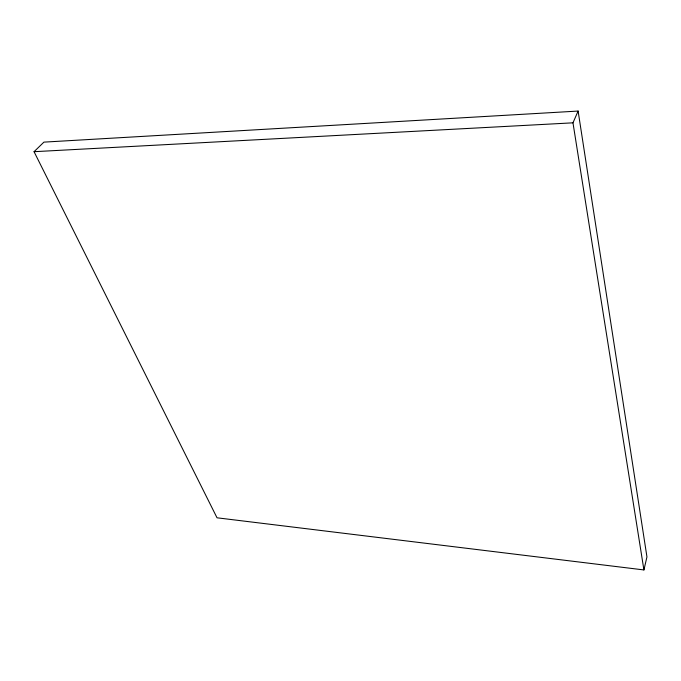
<?xml version="1.0" encoding="UTF-8"?>
<svg xmlns="http://www.w3.org/2000/svg" width="681" height="681" viewBox="0 0 681 681"><rect width="100%" height="100%" fill="white"/><g stroke="black" fill="none" stroke-linecap="round" stroke-linejoin="round"><path stroke-width="1.02" d="M643.92 569.937L646.95 556.905L578.118 111.063L43.925 142.125L34.05 151.693L217.026 517.798L643.92 569.937L572.976 122.827L578.118 111.063M34.05 151.693L572.976 122.827"/></g></svg>
